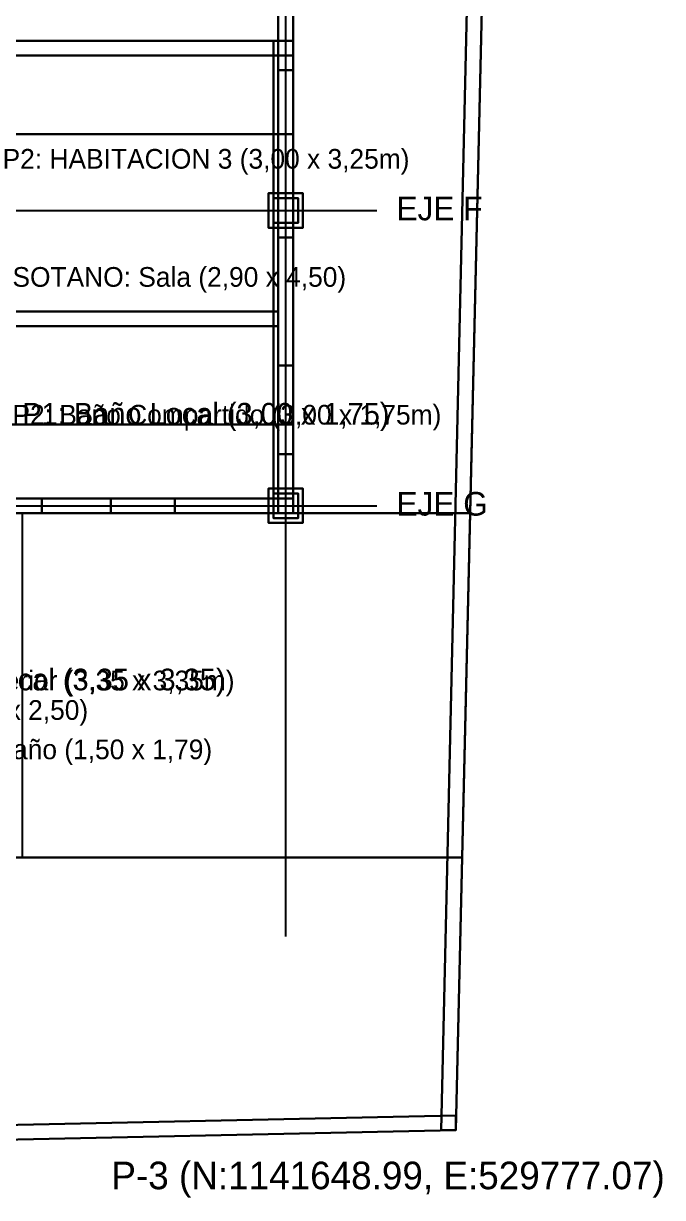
# Model space of a CAD drawing. Header units: metres. Extents: x -0.6 to 96.4, y -1.3 to 40.2.
# Drawn here: x 6.41 to 12.9, y -0.45 to 11.48 of the extents above; entities that cross this region are included whole.
import ezdxf

# ---------------------------------------------------------------- set-up
doc = ezdxf.new("R2010")
doc.units = ezdxf.units.M
doc.header["$MEASUREMENT"] = 0
for name, color, linetype in [('CERCA_PERIMETRAL_3D', 8, 'CONTINUOUS'), ('COLUMNAS_3D', 1, 'CONTINUOUS'), ('EJES_ESTRUCTURALES', 1, 'CONTINUOUS'), ('LOSA_PISO_3D', 8, 'CONTINUOUS'), ('MUROS_EXTERIORES_3D', 7, 'CONTINUOUS'), ('MUROS_INTERIORES_3D', 7, 'CONTINUOUS'), ('P2_COLUMNAS_3D', 1, 'CONTINUOUS'), ('P2_CUBIERTA_3D', 9, 'CONTINUOUS'), ('P2_LOSA_PISO_3D', 8, 'CONTINUOUS'), ('P2_MUROS_EXT_3D', 6, 'CONTINUOUS'), ('P2_MUROS_INT_3D', 6, 'CONTINUOUS'), ('P2_ROTULOS', 6, 'CONTINUOUS'), ('ROTULOS_TEXTO', 2, 'CONTINUOUS'), ('SOTANO_COLUMNAS_3D', 1, 'CONTINUOUS'), ('SOTANO_LOSA_3D', 8, 'CONTINUOUS'), ('SOTANO_MUROS_EXT_3D', 4, 'CONTINUOUS'), ('SOTANO_ROTULOS', 4, 'CONTINUOUS'), ('TERRENO_3D', 3, 'CONTINUOUS')]:
    doc.layers.add(name, color=color, linetype=linetype)

msp = doc.modelspace()

# ---------------------------------------------------------------- linework, layer by layer
at = {"layer": 'CERCA_PERIMETRAL_3D', "color": 8}
for points in [[(10.6543, 0.2311, -2.55), (10.8043, 0.2311, -2.55), (11.0853, 12.5, -2.55), (10.9353, 12.5, -2.55)], [(10.6543, 0.2311, -0.35), (10.8043, 0.2311, -0.35), (11.0853, 12.5, -0.35), (10.9353, 12.5, -0.35)], [(10.6543, 0.2311, -2.55), (10.9353, 12.5, -2.55), (10.9353, 12.5, -0.35), (10.6543, 0.2311, -0.35)], [(10.8043, 0.2311, -2.55), (11.0853, 12.5, -2.55), (11.0853, 12.5, -0.35), (10.8043, 0.2311, -0.35)], [(0, 0, -2.55), (10.8043, 0.2311, -2.55), (10.8043, 0.3811, -2.55), (0, 0.15, -2.55)], [(0, 0, -0.35), (10.8043, 0.2311, -0.35), (10.8043, 0.3811, -0.35), (0, 0.15, -0.35)], [(0, 0.15, -2.55), (10.8043, 0.3811, -2.55), (10.8043, 0.3811, -0.35), (0, 0.15, -0.35)], [(10.8043, 0.2311, -2.55), (10.8043, 0.3811, -2.55), (10.8043, 0.3811, -0.35), (10.8043, 0.2311, -0.35)], [(0, 0, -2.55), (10.8043, 0.2311, -2.55), (10.8043, 0.2311, -0.35), (0, 0, -0.35)], [(10.6543, 0.2311, -2.55), (10.8043, 0.2311, -2.55), (10.8043, 0.2311, -0.35), (10.6543, 0.2311, -0.35)]]:
    msp.add_3dface(points, dxfattribs=at)
at = {"layer": 'COLUMNAS_3D', "color": 1}
for points in [[(8.95, 9.45), (9.2, 9.45), (9.2, 9.7), (8.95, 9.7)], [(8.95, 9.45, 2.85), (9.2, 9.45, 2.85), (9.2, 9.7, 2.85), (8.95, 9.7, 2.85)], [(8.95, 9.7), (9.2, 9.7), (9.2, 9.7, 2.85), (8.95, 9.7, 2.85)], [(8.95, 9.45), (8.95, 9.7), (8.95, 9.7, 2.85), (8.95, 9.45, 2.85)], [(9.2, 9.45), (9.2, 9.7), (9.2, 9.7, 2.85), (9.2, 9.45, 2.85)], [(8.95, 9.45), (9.2, 9.45), (9.2, 9.45, 2.85), (8.95, 9.45, 2.85)], [(8.95, 6.45), (9.2, 6.45), (9.2, 6.7), (8.95, 6.7)], [(8.95, 6.45, 2.85), (9.2, 6.45, 2.85), (9.2, 6.7, 2.85), (8.95, 6.7, 2.85)], [(8.95, 6.7), (9.2, 6.7), (9.2, 6.7, 2.85), (8.95, 6.7, 2.85)], [(8.95, 6.45), (8.95, 6.7), (8.95, 6.7, 2.85), (8.95, 6.45, 2.85)], [(9.2, 6.45), (9.2, 6.7), (9.2, 6.7, 2.85), (9.2, 6.45, 2.85)], [(8.95, 6.45), (9.2, 6.45), (9.2, 6.45, 2.85), (8.95, 6.45, 2.85)]]:
    msp.add_3dface(points, dxfattribs=at)
at = {"layer": 'EJES_ESTRUCTURALES', "color": 1}
for p, q in [((9.075, 2.2), (9.075, 25.51)), ((-0.6, 9.575), (10, 9.575)), ((-0.6, 6.575), (10, 6.575))]:
    msp.add_line(p, q, dxfattribs=at)
at = {"layer": 'LOSA_PISO_3D', "color": 8}
for points in [[(0.15, 10.35, -0.15), (9.15, 10.35, -0.15), (9.15, 24.71, -0.15), (0.15, 24.71, -0.15)], [(0.15, 10.35), (9.15, 10.35), (9.15, 24.71), (0.15, 24.71)], [(9.15, 10.35, -0.15), (9.15, 24.71, -0.15), (9.15, 24.71), (9.15, 10.35)], [(0.15, 10.35, -0.15), (9.15, 10.35, -0.15), (9.15, 10.35), (0.15, 10.35)], [(1.4, 7.4, -0.15), (9.15, 7.4, -0.15), (9.15, 10.35, -0.15), (1.4, 10.35, -0.15)], [(1.4, 7.4), (9.15, 7.4), (9.15, 10.35), (1.4, 10.35)], [(1.4, 10.35, -0.15), (9.15, 10.35, -0.15), (9.15, 10.35), (1.4, 10.35)], [(9.15, 7.4, -0.15), (9.15, 10.35, -0.15), (9.15, 10.35), (9.15, 7.4)], [(0.15, 6.5, -0.15), (9.15, 6.5, -0.15), (9.15, 7.4, -0.15), (0.15, 7.4, -0.15)], [(0.15, 6.5), (9.15, 6.5), (9.15, 7.4), (0.15, 7.4)], [(0.15, 7.4, -0.15), (9.15, 7.4, -0.15), (9.15, 7.4), (0.15, 7.4)], [(1.4, 7.4, -0.15), (9.15, 7.4, -0.15), (9.15, 7.4), (1.4, 7.4)], [(9.15, 6.5, -0.15), (9.15, 7.4, -0.15), (9.15, 7.4), (9.15, 6.5)], [(0.15, 6.5, -0.15), (9.15, 6.5, -0.15), (9.15, 6.5), (0.15, 6.5)]]:
    msp.add_3dface(points, dxfattribs=at)
at = {"layer": 'MUROS_EXTERIORES_3D', "color": 7}
for points in [[(9, 11), (9.15, 11), (9.15, 12.65), (9, 12.65)], [(9, 11, 2.85), (9.15, 11, 2.85), (9.15, 12.65, 2.85), (9, 12.65, 2.85)], [(9, 11), (9, 12.65), (9, 12.65, 2.85), (9, 11, 2.85)], [(9.15, 11), (9.15, 12.65), (9.15, 12.65, 2.85), (9.15, 11, 2.85)], [(9, 11.3, -2.55), (9.15, 11.3, -2.55), (9.15, 12.5, -2.55), (9, 12.5, -2.55)], [(9, 11.3), (9.15, 11.3), (9.15, 12.5), (9, 12.5)], [(9, 11.3, -2.55), (9, 12.5, -2.55), (9, 12.5), (9, 11.3)], [(9.15, 11.3, -2.55), (9.15, 12.5, -2.55), (9.15, 12.5), (9.15, 11.3)], [(9, 11.3, -2.55), (9.15, 11.3, -2.55), (9.15, 11.3), (9, 11.3)], [(9, 9.3), (9.15, 9.3), (9.15, 11), (9, 11)], [(9, 9.3, 1), (9.15, 9.3, 1), (9.15, 11, 1), (9, 11, 1)], [(9, 11), (9.15, 11), (9.15, 11, 1), (9, 11, 1)], [(9, 9.3), (9, 11), (9, 11, 1), (9, 9.3, 1)], [(9, 9.3, 2.1), (9.15, 9.3, 2.1), (9.15, 11, 2.1), (9, 11, 2.1)], [(9, 9.3, 2.85), (9.15, 9.3, 2.85), (9.15, 11, 2.85), (9, 11, 2.85)], [(9, 11, 2.1), (9.15, 11, 2.1), (9.15, 11, 2.85), (9, 11, 2.85)], [(9, 9.3, 2.1), (9, 11, 2.1), (9, 11, 2.85), (9, 9.3, 2.85)], [(9, 11), (9.15, 11), (9.15, 11, 2.85), (9, 11, 2.85)], [(9.15, 9.3), (9.15, 11), (9.15, 11, 1), (9.15, 9.3, 1)], [(9.15, 9.3, 2.1), (9.15, 11, 2.1), (9.15, 11, 2.85), (9.15, 9.3, 2.85)], [(9, 8), (9.15, 8), (9.15, 9.3), (9, 9.3)], [(9, 8, 2.85), (9.15, 8, 2.85), (9.15, 9.3, 2.85), (9, 9.3, 2.85)], [(9, 9.3), (9.15, 9.3), (9.15, 9.3, 2.85), (9, 9.3, 2.85)], [(9, 8), (9, 9.3), (9, 9.3, 2.85), (9, 8, 2.85)], [(9, 9.3), (9.15, 9.3), (9.15, 9.3, 1), (9, 9.3, 1)], [(9, 9.3, 2.1), (9.15, 9.3, 2.1), (9.15, 9.3, 2.85), (9, 9.3, 2.85)], [(9.15, 8), (9.15, 9.3), (9.15, 9.3, 2.85), (9.15, 8, 2.85)], [(9, 7.1), (9.15, 7.1), (9.15, 8), (9, 8)], [(9, 7.1, 1.1), (9.15, 7.1, 1.1), (9.15, 8, 1.1), (9, 8, 1.1)], [(9, 8), (9.15, 8), (9.15, 8, 1.1), (9, 8, 1.1)], [(9, 7.1), (9, 8), (9, 8, 1.1), (9, 7.1, 1.1)], [(9, 7.1, 2), (9.15, 7.1, 2), (9.15, 8, 2), (9, 8, 2)], [(9, 7.1, 2.85), (9.15, 7.1, 2.85), (9.15, 8, 2.85), (9, 8, 2.85)], [(9, 8, 2), (9.15, 8, 2), (9.15, 8, 2.85), (9, 8, 2.85)], [(9, 7.1, 2), (9, 8, 2), (9, 8, 2.85), (9, 7.1, 2.85)], [(9, 8), (9.15, 8), (9.15, 8, 2.85), (9, 8, 2.85)], [(9.15, 7.1), (9.15, 8), (9.15, 8, 1.1), (9.15, 7.1, 1.1)], [(9.15, 7.1, 2), (9.15, 8, 2), (9.15, 8, 2.85), (9.15, 7.1, 2.85)], [(9, 6.5), (9.15, 6.5), (9.15, 7.1), (9, 7.1)], [(9, 6.5, 2.85), (9.15, 6.5, 2.85), (9.15, 7.1, 2.85), (9, 7.1, 2.85)], [(9, 7.1), (9.15, 7.1), (9.15, 7.1, 2.85), (9, 7.1, 2.85)], [(9, 6.5), (9, 7.1), (9, 7.1, 2.85), (9, 6.5, 2.85)], [(9, 7.1), (9.15, 7.1), (9.15, 7.1, 1.1), (9, 7.1, 1.1)], [(9, 7.1, 2), (9.15, 7.1, 2), (9.15, 7.1, 2.85), (9, 7.1, 2.85)], [(9.15, 6.5), (9.15, 7.1), (9.15, 7.1, 2.85), (9.15, 6.5, 2.85)], [(6.25, 6.5), (9.15, 6.5), (9.15, 6.65), (6.25, 6.65)], [(6.25, 6.5, 2.85), (9.15, 6.5, 2.85), (9.15, 6.65, 2.85), (6.25, 6.65, 2.85)], [(6.25, 6.65), (9.15, 6.65), (9.15, 6.65, 2.85), (6.25, 6.65, 2.85)], [(9.15, 6.5), (9.15, 6.65), (9.15, 6.65, 2.85), (9.15, 6.5, 2.85)], [(6.25, 6.5), (9.15, 6.5), (9.15, 6.5, 2.85), (6.25, 6.5, 2.85)], [(9, 6.5), (9.15, 6.5), (9.15, 6.5, 2.85), (9, 6.5, 2.85)]]:
    msp.add_3dface(points, dxfattribs=at)
at = {"layer": 'MUROS_INTERIORES_3D', "color": 7}
for points in [[(5.85, 8.4), (9, 8.4), (9, 8.55), (5.85, 8.55)], [(5.85, 8.4, 2.85), (9, 8.4, 2.85), (9, 8.55, 2.85), (5.85, 8.55, 2.85)], [(5.85, 8.55), (9, 8.55), (9, 8.55, 2.85), (5.85, 8.55, 2.85)], [(9, 8.4), (9, 8.55), (9, 8.55, 2.85), (9, 8.4, 2.85)], [(5.85, 8.4), (9, 8.4), (9, 8.4, 2.85), (5.85, 8.4, 2.85)]]:
    msp.add_3dface(points, dxfattribs=at)
at = {"layer": 'P2_COLUMNAS_3D', "color": 1}
for points in [[(8.95, 9.45, 3), (9.2, 9.45, 3), (9.2, 9.7, 3), (8.95, 9.7, 3)], [(8.95, 9.45, 5.85), (9.2, 9.45, 5.85), (9.2, 9.7, 5.85), (8.95, 9.7, 5.85)], [(8.95, 9.7, 3), (9.2, 9.7, 3), (9.2, 9.7, 5.85), (8.95, 9.7, 5.85)], [(8.95, 9.45, 3), (8.95, 9.7, 3), (8.95, 9.7, 5.85), (8.95, 9.45, 5.85)], [(9.2, 9.45, 3), (9.2, 9.7, 3), (9.2, 9.7, 5.85), (9.2, 9.45, 5.85)], [(8.95, 9.45, 3), (9.2, 9.45, 3), (9.2, 9.45, 5.85), (8.95, 9.45, 5.85)], [(8.95, 6.45, 3), (9.2, 6.45, 3), (9.2, 6.7, 3), (8.95, 6.7, 3)], [(8.95, 6.45, 5.85), (9.2, 6.45, 5.85), (9.2, 6.7, 5.85), (8.95, 6.7, 5.85)], [(8.95, 6.7, 3), (9.2, 6.7, 3), (9.2, 6.7, 5.85), (8.95, 6.7, 5.85)], [(8.95, 6.45, 3), (8.95, 6.7, 3), (8.95, 6.7, 5.85), (8.95, 6.45, 5.85)], [(9.2, 6.45, 3), (9.2, 6.7, 3), (9.2, 6.7, 5.85), (9.2, 6.45, 5.85)], [(8.95, 6.45, 3), (9.2, 6.45, 3), (9.2, 6.45, 5.85), (8.95, 6.45, 5.85)]]:
    msp.add_3dface(points, dxfattribs=at)
at = {"layer": 'P2_CUBIERTA_3D', "color": 9}
for points in [[(0.15, 6.5, 5.85), (9.15, 6.5, 5.85), (9.15, 24.71, 5.85), (0.15, 24.71, 5.85)], [(0.15, 6.5, 6), (9.15, 6.5, 6), (9.15, 24.71, 6), (0.15, 24.71, 6)], [(9.15, 6.5, 5.85), (9.15, 24.71, 5.85), (9.15, 24.71, 6), (9.15, 6.5, 6)], [(0.15, 6.5, 5.85), (9.15, 6.5, 5.85), (9.15, 6.5, 6), (0.15, 6.5, 6)]]:
    msp.add_3dface(points, dxfattribs=at)
at = {"layer": 'P2_LOSA_PISO_3D', "color": 8}
for points in [[(0.15, 10.35, 2.85), (9.15, 10.35, 2.85), (9.15, 24.71, 2.85), (0.15, 24.71, 2.85)], [(0.15, 10.35, 3), (9.15, 10.35, 3), (9.15, 24.71, 3), (0.15, 24.71, 3)], [(9.15, 10.35, 2.85), (9.15, 24.71, 2.85), (9.15, 24.71, 3), (9.15, 10.35, 3)], [(0.15, 10.35, 2.85), (9.15, 10.35, 2.85), (9.15, 10.35, 3), (0.15, 10.35, 3)], [(2.65, 7.4, 2.85), (9.15, 7.4, 2.85), (9.15, 10.35, 2.85), (2.65, 10.35, 2.85)], [(2.65, 7.4, 3), (9.15, 7.4, 3), (9.15, 10.35, 3), (2.65, 10.35, 3)], [(2.65, 10.35, 2.85), (9.15, 10.35, 2.85), (9.15, 10.35, 3), (2.65, 10.35, 3)], [(9.15, 7.4, 2.85), (9.15, 10.35, 2.85), (9.15, 10.35, 3), (9.15, 7.4, 3)], [(0.15, 6.5, 2.85), (9.15, 6.5, 2.85), (9.15, 7.4, 2.85), (0.15, 7.4, 2.85)], [(0.15, 6.5, 3), (9.15, 6.5, 3), (9.15, 7.4, 3), (0.15, 7.4, 3)], [(0.15, 7.4, 2.85), (9.15, 7.4, 2.85), (9.15, 7.4, 3), (0.15, 7.4, 3)], [(2.65, 7.4, 2.85), (9.15, 7.4, 2.85), (9.15, 7.4, 3), (2.65, 7.4, 3)], [(9.15, 6.5, 2.85), (9.15, 7.4, 2.85), (9.15, 7.4, 3), (9.15, 6.5, 3)], [(0.15, 6.5, 2.85), (9.15, 6.5, 2.85), (9.15, 6.5, 3), (0.15, 6.5, 3)]]:
    msp.add_3dface(points, dxfattribs=at)
at = {"layer": 'P2_MUROS_EXT_3D', "color": 6}
for points in [[(9, 11, 3), (9.15, 11, 3), (9.15, 12.65, 3), (9, 12.65, 3)], [(9, 11, 5.85), (9.15, 11, 5.85), (9.15, 12.65, 5.85), (9, 12.65, 5.85)], [(9, 11, 3), (9, 12.65, 3), (9, 12.65, 5.85), (9, 11, 5.85)], [(9.15, 11, 3), (9.15, 12.65, 3), (9.15, 12.65, 5.85), (9.15, 11, 5.85)], [(9, 9.3, 3), (9.15, 9.3, 3), (9.15, 11, 3), (9, 11, 3)], [(9, 9.3, 3.95), (9.15, 9.3, 3.95), (9.15, 11, 3.95), (9, 11, 3.95)], [(9, 11, 3), (9.15, 11, 3), (9.15, 11, 3.95), (9, 11, 3.95)], [(9, 9.3, 3), (9, 11, 3), (9, 11, 3.95), (9, 9.3, 3.95)], [(9, 9.3, 5.15), (9.15, 9.3, 5.15), (9.15, 11, 5.15), (9, 11, 5.15)], [(9, 9.3, 5.85), (9.15, 9.3, 5.85), (9.15, 11, 5.85), (9, 11, 5.85)], [(9, 11, 5.15), (9.15, 11, 5.15), (9.15, 11, 5.85), (9, 11, 5.85)], [(9, 9.3, 5.15), (9, 11, 5.15), (9, 11, 5.85), (9, 9.3, 5.85)], [(9, 11, 3), (9.15, 11, 3), (9.15, 11, 5.85), (9, 11, 5.85)], [(9.15, 9.3, 3), (9.15, 11, 3), (9.15, 11, 3.95), (9.15, 9.3, 3.95)], [(9.15, 9.3, 5.15), (9.15, 11, 5.15), (9.15, 11, 5.85), (9.15, 9.3, 5.85)], [(9, 8, 3), (9.15, 8, 3), (9.15, 9.3, 3), (9, 9.3, 3)], [(9, 8, 5.85), (9.15, 8, 5.85), (9.15, 9.3, 5.85), (9, 9.3, 5.85)], [(9, 9.3, 3), (9.15, 9.3, 3), (9.15, 9.3, 5.85), (9, 9.3, 5.85)], [(9, 8, 3), (9, 9.3, 3), (9, 9.3, 5.85), (9, 8, 5.85)], [(9, 9.3, 3), (9.15, 9.3, 3), (9.15, 9.3, 3.95), (9, 9.3, 3.95)], [(9, 9.3, 5.15), (9.15, 9.3, 5.15), (9.15, 9.3, 5.85), (9, 9.3, 5.85)], [(9.15, 8, 3), (9.15, 9.3, 3), (9.15, 9.3, 5.85), (9.15, 8, 5.85)], [(9, 7.1, 3), (9.15, 7.1, 3), (9.15, 8, 3), (9, 8, 3)], [(9, 7.1, 4.1), (9.15, 7.1, 4.1), (9.15, 8, 4.1), (9, 8, 4.1)], [(9, 8, 3), (9.15, 8, 3), (9.15, 8, 4.1), (9, 8, 4.1)], [(9, 7.1, 3), (9, 8, 3), (9, 8, 4.1), (9, 7.1, 4.1)], [(9, 7.1, 5), (9.15, 7.1, 5), (9.15, 8, 5), (9, 8, 5)], [(9, 7.1, 5.85), (9.15, 7.1, 5.85), (9.15, 8, 5.85), (9, 8, 5.85)], [(9, 8, 5), (9.15, 8, 5), (9.15, 8, 5.85), (9, 8, 5.85)], [(9, 7.1, 5), (9, 8, 5), (9, 8, 5.85), (9, 7.1, 5.85)], [(9, 8, 3), (9.15, 8, 3), (9.15, 8, 5.85), (9, 8, 5.85)], [(9.15, 7.1, 3), (9.15, 8, 3), (9.15, 8, 4.1), (9.15, 7.1, 4.1)], [(9.15, 7.1, 5), (9.15, 8, 5), (9.15, 8, 5.85), (9.15, 7.1, 5.85)], [(9, 6.5, 3), (9.15, 6.5, 3), (9.15, 7.1, 3), (9, 7.1, 3)], [(9, 6.5, 5.85), (9.15, 6.5, 5.85), (9.15, 7.1, 5.85), (9, 7.1, 5.85)], [(9, 7.1, 3), (9.15, 7.1, 3), (9.15, 7.1, 5.85), (9, 7.1, 5.85)], [(9, 6.5, 3), (9, 7.1, 3), (9, 7.1, 5.85), (9, 6.5, 5.85)], [(9, 7.1, 3), (9.15, 7.1, 3), (9.15, 7.1, 4.1), (9, 7.1, 4.1)], [(9, 7.1, 5), (9.15, 7.1, 5), (9.15, 7.1, 5.85), (9, 7.1, 5.85)], [(9.15, 6.5, 3), (9.15, 7.1, 3), (9.15, 7.1, 5.85), (9.15, 6.5, 5.85)], [(6.25, 6.5, 3), (9.15, 6.5, 3), (9.15, 6.65, 3), (6.25, 6.65, 3)], [(6.25, 6.5, 5.85), (9.15, 6.5, 5.85), (9.15, 6.65, 5.85), (6.25, 6.65, 5.85)], [(6.25, 6.65, 3), (9.15, 6.65, 3), (9.15, 6.65, 5.85), (6.25, 6.65, 5.85)], [(9.15, 6.5, 3), (9.15, 6.65, 3), (9.15, 6.65, 5.85), (9.15, 6.5, 5.85)], [(6.25, 6.5, 3), (9.15, 6.5, 3), (9.15, 6.5, 5.85), (6.25, 6.5, 5.85)], [(9, 6.5, 3), (9.15, 6.5, 3), (9.15, 6.5, 5.85), (9, 6.5, 5.85)]]:
    msp.add_3dface(points, dxfattribs=at)
at = {"layer": 'P2_MUROS_INT_3D', "color": 6}
for points in [[(6, 8.4, 3), (9, 8.4, 3), (9, 8.55, 3), (6, 8.55, 3)], [(6, 8.4, 5.85), (9, 8.4, 5.85), (9, 8.55, 5.85), (6, 8.55, 5.85)], [(6, 8.55, 3), (9, 8.55, 3), (9, 8.55, 5.85), (6, 8.55, 5.85)], [(9, 8.4, 3), (9, 8.55, 3), (9, 8.55, 5.85), (9, 8.4, 5.85)], [(6, 8.4, 3), (9, 8.4, 3), (9, 8.4, 5.85), (6, 8.4, 5.85)]]:
    msp.add_3dface(points, dxfattribs=at)
at = {"layer": 'SOTANO_COLUMNAS_3D', "color": 1}
for points in [[(8.9, 9.4, -2.55), (9.25, 9.4, -2.55), (9.25, 9.75, -2.55), (8.9, 9.75, -2.55)], [(8.9, 9.4, -0.15), (9.25, 9.4, -0.15), (9.25, 9.75, -0.15), (8.9, 9.75, -0.15)], [(8.9, 9.75, -2.55), (9.25, 9.75, -2.55), (9.25, 9.75, -0.15), (8.9, 9.75, -0.15)], [(8.9, 9.4, -2.55), (8.9, 9.75, -2.55), (8.9, 9.75, -0.15), (8.9, 9.4, -0.15)], [(9.25, 9.4, -2.55), (9.25, 9.75, -2.55), (9.25, 9.75, -0.15), (9.25, 9.4, -0.15)], [(8.9, 9.4, -2.55), (9.25, 9.4, -2.55), (9.25, 9.4, -0.15), (8.9, 9.4, -0.15)], [(8.9, 6.4, -2.55), (9.25, 6.4, -2.55), (9.25, 6.75, -2.55), (8.9, 6.75, -2.55)], [(8.9, 6.4, -0.15), (9.25, 6.4, -0.15), (9.25, 6.75, -0.15), (8.9, 6.75, -0.15)], [(8.9, 6.75, -2.55), (9.25, 6.75, -2.55), (9.25, 6.75, -0.15), (8.9, 6.75, -0.15)], [(8.9, 6.4, -2.55), (8.9, 6.75, -2.55), (8.9, 6.75, -0.15), (8.9, 6.4, -0.15)], [(9.25, 6.4, -2.55), (9.25, 6.75, -2.55), (9.25, 6.75, -0.15), (9.25, 6.4, -0.15)], [(8.9, 6.4, -2.55), (9.25, 6.4, -2.55), (9.25, 6.4, -0.15), (8.9, 6.4, -0.15)]]:
    msp.add_3dface(points, dxfattribs=at)
at = {"layer": 'SOTANO_LOSA_3D', "color": 8}
for points in [[(0.15, 6.5, -2.7), (9.15, 6.5, -2.7), (9.15, 11.3, -2.7), (0.15, 11.3, -2.7)], [(0.15, 6.5, -2.55), (9.15, 6.5, -2.55), (9.15, 11.3, -2.55), (0.15, 11.3, -2.55)], [(0.15, 11.3, -2.7), (9.15, 11.3, -2.7), (9.15, 11.3, -2.55), (0.15, 11.3, -2.55)], [(9.15, 6.5, -2.7), (9.15, 11.3, -2.7), (9.15, 11.3, -2.55), (9.15, 6.5, -2.55)], [(0.15, 6.5, -2.7), (9.15, 6.5, -2.7), (9.15, 6.5, -2.55), (0.15, 6.5, -2.55)]]:
    msp.add_3dface(points, dxfattribs=at)
at = {"layer": 'SOTANO_MUROS_EXT_3D', "color": 4}
for points in [[(0.3, 11.15, -2.55), (9.15, 11.15, -2.55), (9.15, 11.3, -2.55), (0.3, 11.3, -2.55)], [(0.3, 11.15, -0.15), (9.15, 11.15, -0.15), (9.15, 11.3, -0.15), (0.3, 11.3, -0.15)], [(0.3, 11.3, -2.55), (9.15, 11.3, -2.55), (9.15, 11.3, -0.15), (0.3, 11.3, -0.15)], [(8.95, 6.65, -2.55), (9.15, 6.65, -2.55), (9.15, 11.3, -2.55), (8.95, 11.3, -2.55)], [(8.95, 6.65, -0.15), (9.15, 6.65, -0.15), (9.15, 11.3, -0.15), (8.95, 11.3, -0.15)], [(8.95, 11.3, -2.55), (9.15, 11.3, -2.55), (9.15, 11.3, -0.15), (8.95, 11.3, -0.15)], [(8.95, 6.65, -2.55), (8.95, 11.3, -2.55), (8.95, 11.3, -0.15), (8.95, 6.65, -0.15)], [(9.15, 6.65, -2.55), (9.15, 11.3, -2.55), (9.15, 11.3, -0.15), (9.15, 6.65, -0.15)], [(9.15, 11.15, -2.55), (9.15, 11.3, -2.55), (9.15, 11.3, -0.15), (9.15, 11.15, -0.15)], [(0.3, 11.15, -2.55), (9.15, 11.15, -2.55), (9.15, 11.15, -0.15), (0.3, 11.15, -0.15)], [(6, 6.5, -2.55), (6.6, 6.5, -2.55), (6.6, 6.65, -2.55), (6, 6.65, -2.55)], [(6, 6.5, -0.15), (6.6, 6.5, -0.15), (6.6, 6.65, -0.15), (6, 6.65, -0.15)], [(6, 6.65, -2.55), (6.6, 6.65, -2.55), (6.6, 6.65, -0.15), (6, 6.65, -0.15)], [(6.6, 6.5, -2.55), (6.6, 6.65, -2.55), (6.6, 6.65, -0.15), (6.6, 6.5, -0.15)], [(6.6, 6.5, -2.55), (7.3, 6.5, -2.55), (7.3, 6.65, -2.55), (6.6, 6.65, -2.55)], [(6.6, 6.5, -0.85), (7.3, 6.5, -0.85), (7.3, 6.65, -0.85), (6.6, 6.65, -0.85)], [(6.6, 6.65, -2.55), (7.3, 6.65, -2.55), (7.3, 6.65, -0.85), (6.6, 6.65, -0.85)], [(6.6, 6.5, -2.55), (6.6, 6.65, -2.55), (6.6, 6.65, -0.85), (6.6, 6.5, -0.85)], [(6.6, 6.5, -0.45), (7.3, 6.5, -0.45), (7.3, 6.65, -0.45), (6.6, 6.65, -0.45)], [(6.6, 6.5, -0.15), (7.3, 6.5, -0.15), (7.3, 6.65, -0.15), (6.6, 6.65, -0.15)], [(6.6, 6.65, -0.45), (7.3, 6.65, -0.45), (7.3, 6.65, -0.15), (6.6, 6.65, -0.15)], [(6.6, 6.5, -0.45), (6.6, 6.65, -0.45), (6.6, 6.65, -0.15), (6.6, 6.5, -0.15)], [(7.3, 6.5, -2.55), (7.3, 6.65, -2.55), (7.3, 6.65, -0.85), (7.3, 6.5, -0.85)], [(7.3, 6.5, -0.45), (7.3, 6.65, -0.45), (7.3, 6.65, -0.15), (7.3, 6.5, -0.15)], [(7.3, 6.5, -2.55), (7.95, 6.5, -2.55), (7.95, 6.65, -2.55), (7.3, 6.65, -2.55)], [(7.3, 6.5, -0.15), (7.95, 6.5, -0.15), (7.95, 6.65, -0.15), (7.3, 6.65, -0.15)], [(7.3, 6.65, -2.55), (7.95, 6.65, -2.55), (7.95, 6.65, -0.15), (7.3, 6.65, -0.15)], [(7.3, 6.5, -2.55), (7.3, 6.65, -2.55), (7.3, 6.65, -0.15), (7.3, 6.5, -0.15)], [(7.95, 6.5, -2.55), (7.95, 6.65, -2.55), (7.95, 6.65, -0.15), (7.95, 6.5, -0.15)], [(7.95, 6.5, -0.55), (8.9, 6.5, -0.55), (8.9, 6.65, -0.55), (7.95, 6.65, -0.55)], [(7.95, 6.5, -0.15), (8.9, 6.5, -0.15), (8.9, 6.65, -0.15), (7.95, 6.65, -0.15)], [(7.95, 6.65, -0.55), (8.9, 6.65, -0.55), (8.9, 6.65, -0.15), (7.95, 6.65, -0.15)], [(7.95, 6.5, -0.55), (7.95, 6.65, -0.55), (7.95, 6.65, -0.15), (7.95, 6.5, -0.15)], [(8.9, 6.5, -0.55), (8.9, 6.65, -0.55), (8.9, 6.65, -0.15), (8.9, 6.5, -0.15)], [(8.9, 6.5, -2.55), (9.15, 6.5, -2.55), (9.15, 6.65, -2.55), (8.9, 6.65, -2.55)], [(8.9, 6.5, -0.15), (9.15, 6.5, -0.15), (9.15, 6.65, -0.15), (8.9, 6.65, -0.15)], [(8.9, 6.65, -2.55), (9.15, 6.65, -2.55), (9.15, 6.65, -0.15), (8.9, 6.65, -0.15)], [(8.9, 6.5, -2.55), (8.9, 6.65, -2.55), (8.9, 6.65, -0.15), (8.9, 6.5, -0.15)], [(8.95, 6.65, -2.55), (9.15, 6.65, -2.55), (9.15, 6.65, -0.15), (8.95, 6.65, -0.15)], [(9.15, 6.5, -2.55), (9.15, 6.65, -2.55), (9.15, 6.65, -0.15), (9.15, 6.5, -0.15)], [(6, 6.5, -2.55), (6.6, 6.5, -2.55), (6.6, 6.5, -0.15), (6, 6.5, -0.15)], [(6.6, 6.5, -2.55), (7.3, 6.5, -2.55), (7.3, 6.5, -0.85), (6.6, 6.5, -0.85)], [(6.6, 6.5, -0.45), (7.3, 6.5, -0.45), (7.3, 6.5, -0.15), (6.6, 6.5, -0.15)], [(7.3, 6.5, -2.55), (7.95, 6.5, -2.55), (7.95, 6.5, -0.15), (7.3, 6.5, -0.15)], [(7.95, 6.5, -0.55), (8.9, 6.5, -0.55), (8.9, 6.5, -0.15), (7.95, 6.5, -0.15)], [(8.9, 6.5, -2.55), (9.15, 6.5, -2.55), (9.15, 6.5, -0.15), (8.9, 6.5, -0.15)]]:
    msp.add_3dface(points, dxfattribs=at)
at = {"layer": 'TERRENO_3D', "color": 3}
for points in [[(0.15, 11.3, -2.75), (9, 11.3, -2.75), (9, 14.2, -1.25), (0.15, 14.2, -1.25)], [(0.15, 11.3, -2.55), (9, 11.3, -2.55), (9, 14.2, -1.05), (0.15, 14.2, -1.05)], [(9, 11.3, -2.75), (9, 14.2, -1.25), (9, 14.2, -1.05), (9, 11.3, -2.55)], [(9.15, 6.5, -2.75), (10.9479, 6.5, -2.75), (11.0853, 12.5, -2.75), (9.15, 12.5, -2.75)], [(9.15, 6.5, -2.55), (10.9479, 6.5, -2.55), (11.0853, 12.5, -2.55), (9.15, 12.5, -2.55)], [(9.15, 6.5, -2.75), (9.15, 12.5, -2.75), (9.15, 12.5, -2.55), (9.15, 6.5, -2.55)], [(10.9479, 6.5, -2.75), (11.0853, 12.5, -2.75), (11.0853, 12.5, -2.55), (10.9479, 6.5, -2.55)], [(0.15, 11.3, -2.75), (9, 11.3, -2.75), (9, 11.3, -2.55), (0.15, 11.3, -2.55)], [(6.4, 3, -2.75), (10.8677, 3, -2.75), (10.9479, 6.5, -2.75), (6.4, 6.5, -2.75)], [(6.4, 3, -2.55), (10.8677, 3, -2.55), (10.9479, 6.5, -2.55), (6.4, 6.5, -2.55)], [(6.4, 6.5, -2.75), (10.9479, 6.5, -2.75), (10.9479, 6.5, -2.55), (6.4, 6.5, -2.55)], [(9.15, 6.5, -2.75), (10.9479, 6.5, -2.75), (10.9479, 6.5, -2.55), (9.15, 6.5, -2.55)], [(10.8677, 3, -2.75), (10.9479, 6.5, -2.75), (10.9479, 6.5, -2.55), (10.8677, 3, -2.55)], [(0, 0, -2.75), (10.8043, 0.2311, -2.75), (10.8677, 3, -2.75), (0, 3, -2.75)], [(0, 0, -2.55), (10.8043, 0.2311, -2.55), (10.8677, 3, -2.55), (0, 3, -2.55)], [(0, 3, -2.75), (10.8677, 3, -2.75), (10.8677, 3, -2.55), (0, 3, -2.55)], [(6.4, 3, -2.75), (10.8677, 3, -2.75), (10.8677, 3, -2.55), (6.4, 3, -2.55)], [(10.8043, 0.2311, -2.75), (10.8677, 3, -2.75), (10.8677, 3, -2.55), (10.8043, 0.2311, -2.55)], [(0, 0, -2.75), (10.8043, 0.2311, -2.75), (10.8043, 0.2311, -2.55), (0, 0, -2.55)]]:
    msp.add_3dface(points, dxfattribs=at)

# ---------------------------------------------------------------- texts
at = {"layer": 'EJES_ESTRUCTURALES', "color": 1}
for s, p in [('EJE F', (10.2, 9.475)), ('EJE G', (10.2, 6.475))]:
    msp.add_text(s, height=0.24, dxfattribs=at).set_placement(p)
at = {"layer": 'P2_ROTULOS', "color": 6}
for s, p in [('P2: HABITACION 3 (3,00 x 3,25m)', (6.2, 10, 3.05)), ('P2: Baño Compartido (3,00 x 1,75m)', (6.3, 7.4, 3.05)), ('P2: Estudio / Terraza Posterior (3,35 x 3,35m)', (3.1, 4.7, 3.05))]:
    msp.add_text(s, height=0.2, dxfattribs=at).set_placement(p)
at = {"layer": 'ROTULOS_TEXTO', "color": 2}
for s, p in [('P1: Baño Local (3,00 x 1,75)', (6.4, 7.4, 0.05)), ('P1: Deposito / Oficina Local (3,35 x 3,35)', (3.1, 4.7, 0.05))]:
    msp.add_text(s, height=0.22, dxfattribs=at).set_placement(p)
at = {"layer": 'SOTANO_ROTULOS', "color": 4}
for s, p in [('SOTANO: Sala (2,90 x 4,50)', (6.3, 8.8, -2.5)), ('SOTANO: Lavadero (1,65 x 2,50)', (3.1, 4.4, -2.5)), ('SOTANO: Baño (1,50 x 1,79)', (4.85, 4, -2.5))]:
    msp.add_text(s, height=0.2, dxfattribs=at).set_placement(p)
at = {"layer": 'TERRENO_3D', "color": 1}
msp.add_text('P-3 (N:1141648.99, E:529777.07)', height=0.28, dxfattribs=at).set_placement((7.3043, -0.3689, -2.55))

doc.saveas('drawing.dxf')
